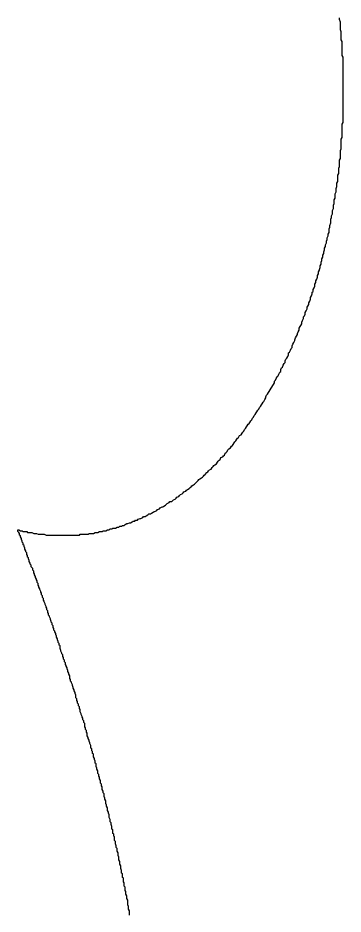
# Model space of a CAD drawing. Header units: millimetres. Extents: x 111 to 2999, y 81 to 1941.
# Drawn here: x 1062.34 to 1066.04, y 406.45 to 416.63 of the extents above; entities that cross this region are included whole.
import ezdxf

# ---------------------------------------------------------------- set-up
doc = ezdxf.new("R2010")
doc.units = ezdxf.units.MM

msp = doc.modelspace()

# ---------------------------------------------------------------- linework, layer by layer
msp.add_polyline3d([(1063.61, 406.433, 0), (1063.61, 406.453, 0), (1063.61, 406.473, 0), (1063.61, 406.483, 0), (1063.6, 406.503, 0), (1063.6, 406.523, 0), (1063.6, 406.533, 0), (1063.59, 406.553, 0), (1063.59, 406.573, 0), (1063.59, 406.583, 0), (1063.59, 406.603, 0), (1063.58, 406.623, 0), (1063.58, 406.633, 0), (1063.58, 406.653, 0), (1063.57, 406.673, 0), (1063.57, 406.683, 0), (1063.57, 406.703, 0), (1063.56, 406.713, 0), (1063.56, 406.733, 0), (1063.56, 406.753, 0), (1063.55, 406.763, 0), (1063.55, 406.783, 0), (1063.55, 406.803, 0), (1063.54, 406.813, 0), (1063.54, 406.833, 0), (1063.54, 406.853, 0), (1063.53, 406.863, 0), (1063.53, 406.883, 0), (1063.53, 406.903, 0), (1063.52, 406.913, 0), (1063.52, 406.933, 0), (1063.52, 406.943, 0), (1063.51, 406.963, 0), (1063.51, 406.983, 0), (1063.51, 406.993, 0), (1063.5, 407.013, 0), (1063.5, 407.033, 0), (1063.5, 407.043, 0), (1063.49, 407.063, 0), (1063.49, 407.073, 0), (1063.49, 407.093, 0), (1063.48, 407.113, 0), (1063.48, 407.123, 0), (1063.48, 407.143, 0), (1063.47, 407.163, 0), (1063.47, 407.173, 0), (1063.47, 407.193, 0), (1063.46, 407.203, 0), (1063.46, 407.223, 0), (1063.45, 407.243, 0), (1063.45, 407.253, 0), (1063.45, 407.273, 0), (1063.44, 407.283, 0), (1063.44, 407.303, 0), (1063.44, 407.323, 0), (1063.43, 407.333, 0), (1063.43, 407.353, 0), (1063.42, 407.363, 0), (1063.42, 407.383, 0), (1063.42, 407.403, 0), (1063.41, 407.413, 0), (1063.41, 407.433, 0), (1063.41, 407.443, 0), (1063.4, 407.463, 0), (1063.4, 407.483, 0), (1063.39, 407.493, 0), (1063.39, 407.513, 0), (1063.39, 407.523, 0), (1063.38, 407.543, 0), (1063.38, 407.563, 0), (1063.38, 407.573, 0), (1063.37, 407.593, 0), (1063.37, 407.603, 0), (1063.36, 407.623, 0), (1063.36, 407.643, 0), (1063.36, 407.653, 0), (1063.35, 407.673, 0), (1063.35, 407.683, 0), (1063.34, 407.703, 0), (1063.34, 407.713, 0), (1063.34, 407.733, 0), (1063.33, 407.753, 0), (1063.33, 407.763, 0), (1063.32, 407.783, 0), (1063.32, 407.793, 0), (1063.32, 407.813, 0), (1063.31, 407.823, 0), (1063.31, 407.843, 0), (1063.3, 407.863, 0), (1063.3, 407.873, 0), (1063.3, 407.893, 0), (1063.29, 407.903, 0), (1063.29, 407.923, 0), (1063.28, 407.933, 0), (1063.28, 407.953, 0), (1063.28, 407.963, 0), (1063.27, 407.983, 0), (1063.27, 408.003, 0), (1063.26, 408.013, 0), (1063.26, 408.033, 0), (1063.25, 408.043, 0), (1063.25, 408.063, 0), (1063.25, 408.073, 0), (1063.24, 408.093, 0), (1063.24, 408.103, 0), (1063.23, 408.123, 0), (1063.23, 408.133, 0), (1063.23, 408.153, 0), (1063.22, 408.163, 0), (1063.22, 408.183, 0), (1063.21, 408.203, 0), (1063.21, 408.213, 0), (1063.2, 408.233, 0), (1063.2, 408.243, 0), (1063.2, 408.263, 0), (1063.19, 408.273, 0), (1063.19, 408.293, 0), (1063.18, 408.303, 0), (1063.18, 408.323, 0), (1063.17, 408.333, 0), (1063.17, 408.353, 0), (1063.17, 408.363, 0), (1063.16, 408.383, 0), (1063.16, 408.393, 0), (1063.15, 408.413, 0), (1063.15, 408.423, 0), (1063.14, 408.443, 0), (1063.14, 408.453, 0), (1063.13, 408.473, 0), (1063.13, 408.483, 0), (1063.13, 408.503, 0), (1063.12, 408.513, 0), (1063.12, 408.533, 0), (1063.11, 408.543, 0), (1063.11, 408.563, 0), (1063.1, 408.573, 0), (1063.1, 408.593, 0), (1063.1, 408.613, 0), (1063.09, 408.623, 0), (1063.09, 408.643, 0), (1063.08, 408.653, 0), (1063.08, 408.673, 0), (1063.07, 408.683, 0), (1063.07, 408.693, 0), (1063.06, 408.713, 0), (1063.06, 408.723, 0), (1063.05, 408.743, 0), (1063.05, 408.753, 0), (1063.05, 408.773, 0), (1063.04, 408.783, 0), (1063.04, 408.803, 0), (1063.03, 408.813, 0), (1063.03, 408.833, 0), (1063.02, 408.843, 0), (1063.02, 408.863, 0), (1063.01, 408.873, 0), (1063.01, 408.893, 0), (1063, 408.903, 0), (1063, 408.923, 0), (1063, 408.933, 0), (1062.99, 408.953, 0), (1062.99, 408.963, 0), (1062.98, 408.983, 0), (1062.98, 408.993, 0), (1062.97, 409.013, 0), (1062.97, 409.023, 0), (1062.96, 409.043, 0), (1062.96, 409.053, 0), (1062.95, 409.073, 0), (1062.95, 409.083, 0), (1062.94, 409.093, 0), (1062.94, 409.113, 0), (1062.93, 409.123, 0), (1062.93, 409.143, 0), (1062.93, 409.153, 0), (1062.92, 409.173, 0), (1062.92, 409.183, 0), (1062.91, 409.203, 0), (1062.91, 409.213, 0), (1062.9, 409.233, 0), (1062.9, 409.243, 0), (1062.89, 409.263, 0), (1062.89, 409.273, 0), (1062.88, 409.283, 0), (1062.88, 409.303, 0), (1062.87, 409.313, 0), (1062.87, 409.333, 0), (1062.86, 409.343, 0), (1062.86, 409.363, 0), (1062.85, 409.373, 0), (1062.85, 409.393, 0), (1062.84, 409.403, 0), (1062.84, 409.413, 0), (1062.83, 409.433, 0), (1062.83, 409.443, 0), (1062.82, 409.463, 0), (1062.82, 409.473, 0), (1062.82, 409.493, 0), (1062.81, 409.503, 0), (1062.81, 409.523, 0), (1062.8, 409.533, 0), (1062.8, 409.543, 0), (1062.79, 409.563, 0), (1062.79, 409.573, 0), (1062.78, 409.593, 0), (1062.78, 409.603, 0), (1062.77, 409.623, 0), (1062.77, 409.633, 0), (1062.76, 409.653, 0), (1062.76, 409.663, 0), (1062.75, 409.673, 0), (1062.75, 409.693, 0), (1062.74, 409.703, 0), (1062.74, 409.723, 0), (1062.73, 409.733, 0), (1062.73, 409.753, 0), (1062.72, 409.763, 0), (1062.72, 409.773, 0), (1062.71, 409.793, 0), (1062.71, 409.803, 0), (1062.7, 409.823, 0), (1062.7, 409.833, 0), (1062.69, 409.843, 0), (1062.69, 409.863, 0), (1062.68, 409.873, 0), (1062.68, 409.893, 0), (1062.67, 409.903, 0), (1062.67, 409.923, 0), (1062.66, 409.933, 0), (1062.66, 409.943, 0), (1062.65, 409.963, 0), (1062.65, 409.973, 0), (1062.64, 409.993, 0), (1062.64, 410.003, 0), (1062.63, 410.013, 0), (1062.63, 410.033, 0), (1062.62, 410.043, 0), (1062.62, 410.063, 0), (1062.61, 410.073, 0), (1062.61, 410.093, 0), (1062.6, 410.103, 0), (1062.6, 410.113, 0), (1062.59, 410.133, 0), (1062.59, 410.143, 0), (1062.58, 410.163, 0), (1062.58, 410.173, 0), (1062.57, 410.183, 0), (1062.57, 410.203, 0), (1062.56, 410.213, 0), (1062.56, 410.233, 0), (1062.55, 410.243, 0), (1062.55, 410.253, 0), (1062.54, 410.273, 0), (1062.54, 410.283, 0), (1062.53, 410.303, 0), (1062.53, 410.313, 0), (1062.52, 410.323, 0), (1062.52, 410.343, 0), (1062.51, 410.353, 0), (1062.51, 410.373, 0), (1062.5, 410.383, 0), (1062.49, 410.393, 0), (1062.49, 410.413, 0), (1062.48, 410.423, 0), (1062.48, 410.433, 0), (1062.47, 410.453, 0), (1062.47, 410.463, 0), (1062.46, 410.483, 0), (1062.46, 410.493, 0), (1062.45, 410.503, 0), (1062.45, 410.523, 0), (1062.44, 410.533, 0), (1062.44, 410.553, 0), (1062.43, 410.563, 0), (1062.43, 410.573, 0), (1062.42, 410.593, 0), (1062.42, 410.603, 0), (1062.41, 410.623, 0), (1062.41, 410.633, 0), (1062.4, 410.643, 0), (1062.4, 410.663, 0), (1062.39, 410.673, 0), (1062.39, 410.683, 0), (1062.38, 410.703, 0), (1062.38, 410.713, 0), (1062.37, 410.733, 0), (1062.37, 410.743, 0), (1062.36, 410.753, 0), (1062.36, 410.773, 0), (1062.35, 410.783, 0), (1062.34, 410.793, 0), (1062.34, 410.813, 0), (1062.35, 410.813, 0), (1062.37, 410.803, 0), (1062.39, 410.803, 0), (1062.4, 410.793, 0), (1062.42, 410.793, 0), (1062.44, 410.793, 0), (1062.45, 410.783, 0), (1062.47, 410.783, 0), (1062.49, 410.783, 0), (1062.5, 410.783, 0), (1062.52, 410.773, 0), (1062.54, 410.773, 0), (1062.55, 410.773, 0), (1062.57, 410.763, 0), (1062.59, 410.763, 0), (1062.61, 410.763, 0), (1062.62, 410.763, 0), (1062.64, 410.763, 0), (1062.66, 410.753, 0), (1062.67, 410.753, 0), (1062.69, 410.753, 0), (1062.71, 410.753, 0), (1062.72, 410.753, 0), (1062.74, 410.753, 0), (1062.76, 410.753, 0), (1062.77, 410.753, 0), (1062.79, 410.753, 0), (1062.81, 410.753, 0), (1062.82, 410.753, 0), (1062.84, 410.753, 0), (1062.86, 410.753, 0), (1062.87, 410.753, 0), (1062.89, 410.753, 0), (1062.91, 410.753, 0), (1062.92, 410.753, 0), (1062.94, 410.753, 0), (1062.96, 410.753, 0), (1062.97, 410.753, 0), (1062.99, 410.753, 0), (1063, 410.753, 0), (1063.02, 410.753, 0), (1063.04, 410.753, 0), (1063.05, 410.763, 0), (1063.07, 410.763, 0), (1063.09, 410.763, 0), (1063.1, 410.763, 0), (1063.12, 410.763, 0), (1063.14, 410.763, 0), (1063.15, 410.773, 0), (1063.17, 410.773, 0), (1063.18, 410.773, 0), (1063.2, 410.773, 0), (1063.22, 410.783, 0), (1063.23, 410.783, 0), (1063.25, 410.783, 0), (1063.27, 410.793, 0), (1063.28, 410.793, 0), (1063.3, 410.793, 0), (1063.31, 410.803, 0), (1063.33, 410.803, 0), (1063.34, 410.803, 0), (1063.36, 410.813, 0), (1063.38, 410.813, 0), (1063.39, 410.823, 0), (1063.41, 410.823, 0), (1063.42, 410.833, 0), (1063.44, 410.833, 0), (1063.45, 410.833, 0), (1063.47, 410.843, 0), (1063.49, 410.843, 0), (1063.5, 410.853, 0), (1063.52, 410.853, 0), (1063.53, 410.863, 0), (1063.55, 410.863, 0), (1063.56, 410.873, 0), (1063.58, 410.883, 0), (1063.59, 410.883, 0), (1063.61, 410.893, 0), (1063.62, 410.893, 0), (1063.64, 410.903, 0), (1063.65, 410.913, 0), (1063.67, 410.913, 0), (1063.68, 410.923, 0), (1063.7, 410.923, 0), (1063.71, 410.933, 0), (1063.73, 410.943, 0), (1063.74, 410.943, 0), (1063.76, 410.953, 0), (1063.77, 410.963, 0), (1063.79, 410.963, 0), (1063.8, 410.973, 0), (1063.82, 410.983, 0), (1063.83, 410.993, 0), (1063.85, 410.993, 0), (1063.86, 411.003, 0), (1063.88, 411.013, 0), (1063.89, 411.023, 0), (1063.9, 411.023, 0), (1063.92, 411.033, 0), (1063.93, 411.043, 0), (1063.95, 411.053, 0), (1063.96, 411.063, 0), (1063.98, 411.073, 0), (1063.99, 411.073, 0), (1064, 411.083, 0), (1064.02, 411.093, 0), (1064.03, 411.103, 0), (1064.04, 411.113, 0), (1064.06, 411.123, 0), (1064.07, 411.133, 0), (1064.09, 411.133, 0), (1064.1, 411.143, 0), (1064.11, 411.153, 0), (1064.13, 411.163, 0), (1064.14, 411.173, 0), (1064.15, 411.183, 0), (1064.17, 411.193, 0), (1064.18, 411.203, 0), (1064.19, 411.213, 0), (1064.21, 411.223, 0), (1064.22, 411.233, 0), (1064.23, 411.243, 0), (1064.25, 411.253, 0), (1064.26, 411.263, 0), (1064.27, 411.273, 0), (1064.29, 411.283, 0), (1064.3, 411.293, 0), (1064.31, 411.303, 0), (1064.32, 411.313, 0), (1064.34, 411.323, 0), (1064.35, 411.333, 0), (1064.36, 411.343, 0), (1064.38, 411.363, 0), (1064.39, 411.373, 0), (1064.4, 411.383, 0), (1064.41, 411.393, 0), (1064.43, 411.403, 0), (1064.44, 411.413, 0), (1064.45, 411.423, 0), (1064.46, 411.433, 0), (1064.47, 411.443, 0), (1064.49, 411.463, 0), (1064.5, 411.473, 0), (1064.51, 411.483, 0), (1064.52, 411.493, 0), (1064.54, 411.503, 0), (1064.55, 411.523, 0), (1064.56, 411.533, 0), (1064.57, 411.543, 0), (1064.58, 411.553, 0), (1064.6, 411.563, 0), (1064.61, 411.583, 0), (1064.62, 411.593, 0), (1064.63, 411.603, 0), (1064.64, 411.613, 0), (1064.65, 411.633, 0), (1064.67, 411.643, 0), (1064.68, 411.653, 0), (1064.69, 411.663, 0), (1064.7, 411.683, 0), (1064.71, 411.693, 0), (1064.72, 411.703, 0), (1064.73, 411.723, 0), (1064.74, 411.733, 0), (1064.76, 411.743, 0), (1064.77, 411.763, 0), (1064.78, 411.773, 0), (1064.79, 411.783, 0), (1064.8, 411.803, 0), (1064.81, 411.813, 0), (1064.82, 411.823, 0), (1064.83, 411.843, 0), (1064.84, 411.853, 0), (1064.85, 411.863, 0), (1064.86, 411.883, 0), (1064.88, 411.893, 0), (1064.89, 411.913, 0), (1064.9, 411.923, 0), (1064.91, 411.933, 0), (1064.92, 411.953, 0), (1064.93, 411.963, 0), (1064.94, 411.983, 0), (1064.95, 411.993, 0), (1064.96, 412.013, 0), (1064.97, 412.023, 0), (1064.98, 412.033, 0), (1064.99, 412.053, 0), (1065, 412.063, 0), (1065.01, 412.083, 0), (1065.02, 412.093, 0), (1065.03, 412.113, 0), (1065.04, 412.123, 0), (1065.05, 412.143, 0), (1065.06, 412.153, 0), (1065.07, 412.173, 0), (1065.08, 412.183, 0), (1065.09, 412.203, 0), (1065.1, 412.213, 0), (1065.11, 412.233, 0), (1065.12, 412.243, 0), (1065.13, 412.263, 0), (1065.14, 412.273, 0), (1065.15, 412.293, 0), (1065.16, 412.313, 0), (1065.16, 412.323, 0), (1065.17, 412.343, 0), (1065.18, 412.353, 0), (1065.19, 412.373, 0), (1065.2, 412.383, 0), (1065.21, 412.403, 0), (1065.22, 412.423, 0), (1065.23, 412.433, 0), (1065.24, 412.453, 0), (1065.25, 412.463, 0), (1065.26, 412.483, 0), (1065.26, 412.503, 0), (1065.27, 412.513, 0), (1065.28, 412.533, 0), (1065.29, 412.553, 0), (1065.3, 412.563, 0), (1065.31, 412.583, 0), (1065.32, 412.603, 0), (1065.33, 412.613, 0), (1065.33, 412.633, 0), (1065.34, 412.653, 0), (1065.35, 412.663, 0), (1065.36, 412.683, 0), (1065.37, 412.703, 0), (1065.38, 412.713, 0), (1065.38, 412.733, 0), (1065.39, 412.753, 0), (1065.4, 412.763, 0), (1065.41, 412.783, 0), (1065.42, 412.803, 0), (1065.42, 412.823, 0), (1065.43, 412.833, 0), (1065.44, 412.853, 0), (1065.45, 412.873, 0), (1065.46, 412.883, 0), (1065.46, 412.903, 0), (1065.47, 412.923, 0), (1065.48, 412.943, 0), (1065.49, 412.963, 0), (1065.49, 412.973, 0), (1065.5, 412.993, 0), (1065.51, 413.013, 0), (1065.52, 413.033, 0), (1065.52, 413.043, 0), (1065.53, 413.063, 0), (1065.54, 413.083, 0), (1065.54, 413.103, 0), (1065.55, 413.123, 0), (1065.56, 413.133, 0), (1065.57, 413.153, 0), (1065.57, 413.173, 0), (1065.58, 413.193, 0), (1065.59, 413.213, 0), (1065.59, 413.233, 0), (1065.6, 413.243, 0), (1065.61, 413.263, 0), (1065.61, 413.283, 0), (1065.62, 413.303, 0), (1065.63, 413.323, 0), (1065.63, 413.343, 0), (1065.64, 413.353, 0), (1065.65, 413.373, 0), (1065.65, 413.393, 0), (1065.66, 413.413, 0), (1065.67, 413.433, 0), (1065.67, 413.453, 0), (1065.68, 413.473, 0), (1065.69, 413.493, 0), (1065.69, 413.513, 0), (1065.7, 413.523, 0), (1065.7, 413.543, 0), (1065.71, 413.563, 0), (1065.72, 413.583, 0), (1065.72, 413.603, 0), (1065.73, 413.623, 0), (1065.73, 413.643, 0), (1065.74, 413.663, 0), (1065.75, 413.683, 0), (1065.75, 413.703, 0), (1065.76, 413.723, 0), (1065.76, 413.743, 0), (1065.77, 413.763, 0), (1065.77, 413.773, 0), (1065.78, 413.793, 0), (1065.78, 413.813, 0), (1065.79, 413.833, 0), (1065.79, 413.853, 0), (1065.8, 413.873, 0), (1065.8, 413.893, 0), (1065.81, 413.913, 0), (1065.81, 413.933, 0), (1065.82, 413.953, 0), (1065.82, 413.973, 0), (1065.83, 413.993, 0), (1065.83, 414.013, 0), (1065.84, 414.033, 0), (1065.84, 414.053, 0), (1065.85, 414.073, 0), (1065.85, 414.093, 0), (1065.86, 414.113, 0), (1065.86, 414.133, 0), (1065.87, 414.153, 0), (1065.87, 414.173, 0), (1065.88, 414.193, 0), (1065.88, 414.213, 0), (1065.88, 414.233, 0), (1065.89, 414.253, 0), (1065.89, 414.273, 0), (1065.9, 414.303, 0), (1065.9, 414.323, 0), (1065.9, 414.343, 0), (1065.91, 414.363, 0), (1065.91, 414.383, 0), (1065.92, 414.403, 0), (1065.92, 414.423, 0), (1065.92, 414.443, 0), (1065.93, 414.463, 0), (1065.93, 414.483, 0), (1065.93, 414.503, 0), (1065.94, 414.523, 0), (1065.94, 414.543, 0), (1065.94, 414.563, 0), (1065.95, 414.583, 0), (1065.95, 414.613, 0), (1065.95, 414.633, 0), (1065.96, 414.653, 0), (1065.96, 414.673, 0), (1065.96, 414.693, 0), (1065.97, 414.713, 0), (1065.97, 414.733, 0), (1065.97, 414.753, 0), (1065.98, 414.773, 0), (1065.98, 414.803, 0), (1065.98, 414.823, 0), (1065.98, 414.843, 0), (1065.99, 414.863, 0), (1065.99, 414.883, 0), (1065.99, 414.903, 0), (1065.99, 414.923, 0), (1066, 414.943, 0), (1066, 414.973, 0), (1066, 414.993, 0), (1066, 415.013, 0), (1066.01, 415.033, 0), (1066.01, 415.053, 0), (1066.01, 415.073, 0), (1066.01, 415.093, 0), (1066.01, 415.123, 0), (1066.02, 415.143, 0), (1066.02, 415.163, 0), (1066.02, 415.183, 0), (1066.02, 415.203, 0), (1066.02, 415.223, 0), (1066.02, 415.253, 0), (1066.03, 415.273, 0), (1066.03, 415.293, 0), (1066.03, 415.313, 0), (1066.03, 415.333, 0), (1066.03, 415.363, 0), (1066.03, 415.383, 0), (1066.03, 415.403, 0), (1066.03, 415.423, 0), (1066.04, 415.443, 0), (1066.04, 415.463, 0), (1066.04, 415.493, 0), (1066.04, 415.513, 0), (1066.04, 415.533, 0), (1066.04, 415.553, 0), (1066.04, 415.573, 0), (1066.04, 415.603, 0), (1066.04, 415.623, 0), (1066.04, 415.643, 0), (1066.04, 415.663, 0), (1066.04, 415.683, 0), (1066.04, 415.713, 0), (1066.04, 415.733, 0), (1066.04, 415.753, 0), (1066.04, 415.773, 0), (1066.04, 415.803, 0), (1066.04, 415.823, 0), (1066.04, 415.843, 0), (1066.04, 415.863, 0), (1066.04, 415.883, 0), (1066.04, 415.913, 0), (1066.04, 415.933, 0), (1066.04, 415.953, 0), (1066.04, 415.973, 0), (1066.04, 416.003, 0), (1066.04, 416.023, 0), (1066.04, 416.043, 0), (1066.04, 416.063, 0), (1066.04, 416.093, 0), (1066.04, 416.113, 0), (1066.04, 416.133, 0), (1066.04, 416.153, 0), (1066.04, 416.183, 0), (1066.03, 416.203, 0), (1066.03, 416.223, 0), (1066.03, 416.243, 0), (1066.03, 416.273, 0), (1066.03, 416.293, 0), (1066.03, 416.313, 0), (1066.03, 416.333, 0), (1066.03, 416.363, 0), (1066.02, 416.383, 0), (1066.02, 416.403, 0), (1066.02, 416.423, 0), (1066.02, 416.453, 0), (1066.02, 416.473, 0), (1066.01, 416.493, 0), (1066.01, 416.513, 0), (1066.01, 416.543, 0), (1066.01, 416.563, 0), (1066.01, 416.583, 0), (1066, 416.613, 0), (1066, 416.633, 0)])

doc.saveas('drawing.dxf')
